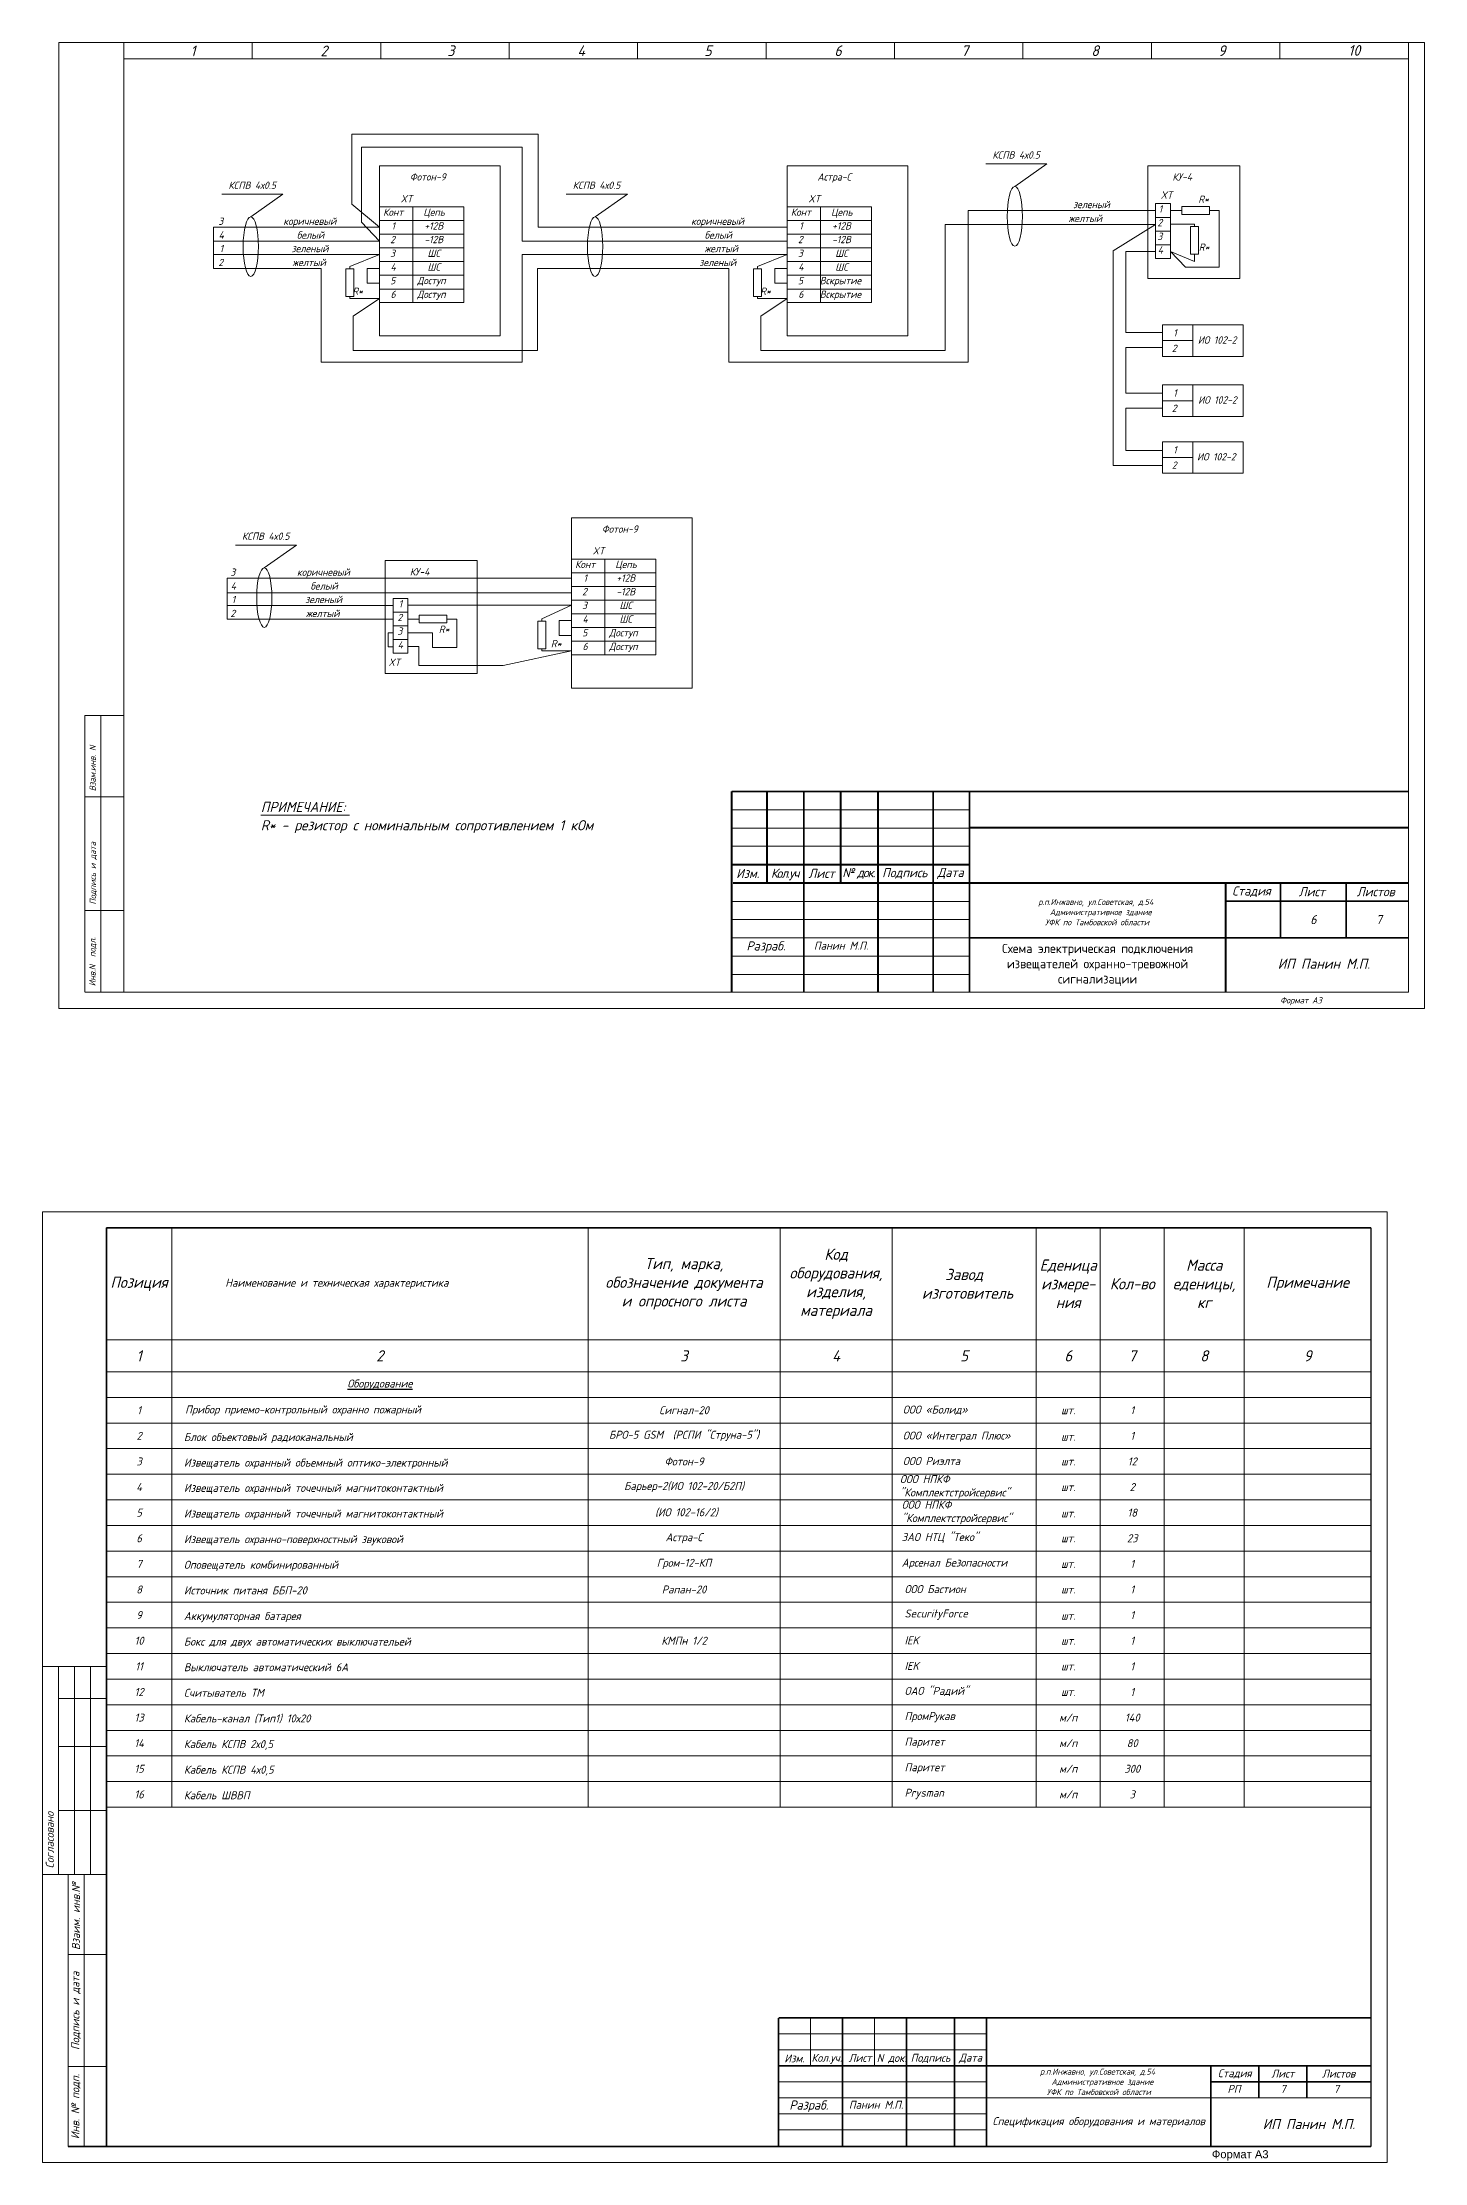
# Model space of a CAD drawing. Header units: inches. Extents: x 859 to 2125, y 393 to 1751.
# Drawn here: x 1371.9 to 1507.9, y 946.7 to 1155.4 of the extents above; entities that cross this region are included whole.
import ezdxf

# ---------------------------------------------------------------- set-up
doc = ezdxf.new("R2010")
doc.units = ezdxf.units.IN
doc.header["$MEASUREMENT"] = 0
doc.linetypes.add('Caddy_Solid', pattern=[0])
doc.linetypes.add('НЕВИДИМАЯ', pattern=[9.525, 6.35, -3.175])
doc.layers.add('DESC', color=7, linetype='Continuous')
doc.styles.get("Standard").update_dxf_attribs({"font": 'GOST_Common Italic_0.ttf'})

msp = doc.modelspace()

# ---------------------------------------------------------------- linework, layer by layer
at = {"layer": 'DESC', "linetype": 'Caddy_Solid', "lineweight": 15}
for p, q in [((1379.86, 1153.75), (1379.86, 1155.35)), ((1379.86, 1153.73), (1506.26, 1153.73)), ((1379.86, 1153.73), (1379.86, 1061.91)), ((1392.5, 1153.75), (1392.5, 1155.35)), ((1405.14, 1153.75), (1405.14, 1155.35)), ((1417.78, 1153.75), (1417.78, 1155.35)), ((1430.42, 1153.75), (1430.42, 1155.35)), ((1443.06, 1153.75), (1443.06, 1155.35)), ((1455.7, 1153.75), (1455.7, 1155.35)), ((1468.34, 1153.75), (1468.34, 1155.35)), ((1480.98, 1153.75), (1480.98, 1155.35)), ((1493.62, 1153.75), (1493.62, 1155.35)), ((1506.26, 1153.75), (1506.26, 1155.35)), ((1506.26, 1153.73), (1506.26, 1061.91)), ((1376.02, 1061.93), (1376.02, 1089.13)), ((1376.02, 1089.13), (1379.86, 1089.13)), ((1377.62, 1089.13), (1377.62, 1061.93)), ((1376.02, 1081.11), (1379.86, 1081.11)), ((1376.02, 1069.93), (1379.86, 1069.93)), ((1506.26, 1061.91), (1376.02, 1061.91))]:
    msp.add_line(p, q, dxfattribs=at)
at = {"layer": 'DESC', "color": 0, "lineweight": 15}
for p, q in [((1402.31, 1139.45), (1402.31, 1146.34)), ((1402.31, 1146.34), (1420.62, 1146.34)), ((1420.62, 1146.34), (1420.62, 1137.18)), ((1403.24, 1137.65), (1403.24, 1145.04)), ((1403.24, 1145.04), (1419.05, 1145.04)), ((1419.05, 1145.04), (1419.05, 1135.81)), ((1470.7, 1143.41), (1464.68, 1143.41)), ((1467.54, 1141.17), (1470.7, 1143.41)), ((1395.52, 1140.43), (1389.5, 1140.43)), ((1392.36, 1138.19), (1395.52, 1140.43)), ((1405.03, 1137.18), (1402.31, 1139.45)), ((1405.03, 1139.17), (1408.31, 1139.17)), ((1408.31, 1139.17), (1408.31, 1137.82)), ((1408.31, 1139.17), (1413.33, 1139.17)), ((1413.33, 1139.17), (1413.33, 1137.82)), ((1429.41, 1140.43), (1423.38, 1140.43)), ((1426.24, 1138.19), (1429.41, 1140.43)), ((1445.15, 1139.17), (1448.43, 1139.17)), ((1448.43, 1139.17), (1448.43, 1137.82)), ((1448.43, 1139.17), (1453.45, 1139.17)), ((1453.45, 1139.17), (1453.45, 1137.82)), ((1481.39, 1139.49), (1482.85, 1139.49)), ((1481.39, 1139.49), (1481.39, 1134.1)), ((1482.85, 1139.49), (1482.85, 1138.14)), ((1486.69, 1139.21), (1483.97, 1139.21)), ((1483.97, 1139.21), (1483.97, 1138.42)), ((1486.69, 1138.42), (1486.69, 1139.21)), ((1405.03, 1137.18), (1388.69, 1137.18)), ((1388.69, 1137.18), (1388.69, 1133.12)), ((1405.03, 1135.81), (1403.24, 1137.65)), ((1408.31, 1137.82), (1405.03, 1137.82)), ((1405.03, 1137.82), (1408.31, 1137.82)), ((1413.33, 1137.82), (1408.31, 1137.82)), ((1408.31, 1137.82), (1408.31, 1136.48)), ((1408.31, 1137.82), (1413.33, 1137.82)), ((1413.33, 1137.82), (1413.33, 1136.48)), ((1420.62, 1137.18), (1433.65, 1137.18)), ((1445.15, 1137.18), (1433.65, 1137.18)), ((1448.43, 1137.82), (1445.15, 1137.82)), ((1445.15, 1137.82), (1448.43, 1137.82)), ((1453.45, 1137.82), (1448.43, 1137.82)), ((1448.43, 1137.82), (1448.43, 1136.48)), ((1448.43, 1137.82), (1453.45, 1137.82)), ((1453.45, 1137.82), (1453.45, 1136.48)), ((1460.69, 1125.04), (1460.69, 1137.45)), ((1460.69, 1137.45), (1469.9, 1137.45)), ((1462.96, 1123.9), (1462.96, 1138.82)), ((1462.96, 1138.82), (1469.9, 1138.82)), ((1481.39, 1138.82), (1469.9, 1138.82)), ((1481.39, 1137.45), (1469.9, 1137.45)), ((1481.39, 1137.45), (1477.21, 1134.84)), ((1482.85, 1138.14), (1481.39, 1138.14)), ((1481.39, 1138.14), (1482.85, 1138.14)), ((1483.78, 1138.81), (1482.85, 1138.81)), ((1482.85, 1138.14), (1482.85, 1136.79)), ((1482.85, 1137.47), (1485.23, 1137.47)), ((1483.97, 1138.81), (1483.78, 1138.81)), ((1483.97, 1138.42), (1486.69, 1138.42)), ((1485.62, 1137.23), (1484.83, 1137.23)), ((1484.83, 1137.23), (1484.83, 1134.51)), ((1485.23, 1137.47), (1485.23, 1137.41)), ((1485.23, 1137.23), (1485.23, 1137.42)), ((1485.62, 1134.51), (1485.62, 1137.23)), ((1486.69, 1138.81), (1486.93, 1138.81)), ((1486.93, 1138.81), (1487.65, 1138.81)), ((1487.65, 1138.81), (1487.65, 1133.23)), ((1405.03, 1135.81), (1388.69, 1135.81)), ((1408.31, 1136.48), (1405.03, 1136.48)), ((1405.03, 1136.48), (1408.31, 1136.48)), ((1408.31, 1135.13), (1405.03, 1135.13)), ((1405.03, 1135.13), (1408.31, 1135.13)), ((1413.33, 1136.48), (1408.31, 1136.48)), ((1408.31, 1136.48), (1408.31, 1135.13)), ((1408.31, 1136.48), (1413.33, 1136.48)), ((1413.33, 1135.13), (1408.31, 1135.13)), ((1408.31, 1135.13), (1408.31, 1133.78)), ((1408.31, 1135.13), (1413.33, 1135.13)), ((1413.33, 1136.48), (1413.33, 1135.13)), ((1413.33, 1135.13), (1413.33, 1133.78)), ((1419.05, 1135.81), (1434.04, 1135.81)), ((1445.15, 1135.81), (1433.65, 1135.81)), ((1448.43, 1136.48), (1445.15, 1136.48)), ((1445.15, 1136.48), (1448.43, 1136.48)), ((1448.43, 1135.13), (1445.15, 1135.13)), ((1445.15, 1135.13), (1448.43, 1135.13)), ((1453.45, 1136.48), (1448.43, 1136.48)), ((1448.43, 1136.48), (1448.43, 1135.13)), ((1448.43, 1136.48), (1453.45, 1136.48)), ((1453.45, 1135.13), (1448.43, 1135.13)), ((1448.43, 1135.13), (1448.43, 1133.78)), ((1448.43, 1135.13), (1453.45, 1135.13)), ((1453.45, 1136.48), (1453.45, 1135.13)), ((1453.45, 1135.13), (1453.45, 1133.78)), ((1482.85, 1136.79), (1481.39, 1136.79)), ((1481.39, 1136.79), (1482.85, 1136.79)), ((1482.85, 1135.45), (1481.39, 1135.45)), ((1481.39, 1135.45), (1482.85, 1135.45)), ((1482.85, 1136.79), (1482.85, 1135.45)), ((1482.85, 1135.45), (1482.85, 1134.1)), ((1405.03, 1134.49), (1388.69, 1134.49)), ((1399.28, 1133.12), (1388.69, 1133.12)), ((1399.28, 1133.12), (1399.28, 1123.9)), ((1401.71, 1133.07), (1401.71, 1130.35)), ((1402.5, 1133.07), (1401.71, 1133.07)), ((1402.1, 1133.31), (1405.03, 1134.49)), ((1402.1, 1133.07), (1402.1, 1133.31)), ((1402.5, 1130.35), (1402.5, 1133.07)), ((1405.03, 1133.12), (1403.81, 1133.12)), ((1403.81, 1133.12), (1403.81, 1131.68)), ((1408.31, 1133.78), (1405.03, 1133.78)), ((1405.03, 1133.78), (1408.31, 1133.78)), ((1413.33, 1133.78), (1408.31, 1133.78)), ((1408.31, 1133.78), (1408.31, 1132.44)), ((1408.31, 1133.78), (1413.33, 1133.78)), ((1413.33, 1133.78), (1413.33, 1132.44)), ((1419.05, 1123.9), (1419.05, 1134.49)), ((1419.05, 1134.49), (1433.65, 1134.49)), ((1420.57, 1125.04), (1420.57, 1133.12)), ((1420.57, 1133.12), (1433.65, 1133.12)), ((1445.15, 1134.49), (1433.65, 1134.49)), ((1439.4, 1133.12), (1433.65, 1133.12)), ((1439.4, 1133.12), (1439.4, 1123.9)), ((1441.84, 1133.07), (1441.84, 1130.35)), ((1442.62, 1133.07), (1441.84, 1133.07)), ((1442.23, 1133.31), (1445.15, 1134.49)), ((1442.23, 1133.07), (1442.23, 1133.31)), ((1442.62, 1130.35), (1442.62, 1133.07)), ((1445.15, 1133.12), (1443.93, 1133.12)), ((1443.93, 1133.12), (1443.93, 1131.68)), ((1448.43, 1133.78), (1445.15, 1133.78)), ((1445.15, 1133.78), (1448.43, 1133.78)), ((1453.45, 1133.78), (1448.43, 1133.78)), ((1448.43, 1133.78), (1448.43, 1132.44)), ((1448.43, 1133.78), (1453.45, 1133.78)), ((1453.45, 1133.78), (1453.45, 1132.44)), ((1477.21, 1134.84), (1477.21, 1113.72)), ((1478.46, 1126.8), (1478.46, 1134.77)), ((1478.46, 1134.77), (1481.39, 1134.77)), ((1481.39, 1134.1), (1482.85, 1134.1)), ((1484.34, 1133.23), (1482.85, 1134.77)), ((1485.23, 1133.81), (1482.85, 1134.77)), ((1487.65, 1133.23), (1484.34, 1133.23)), ((1484.83, 1134.51), (1485.62, 1134.51)), ((1485.23, 1134.51), (1485.23, 1134.27)), ((1485.23, 1134.27), (1485.23, 1133.81)), ((1403.81, 1131.68), (1405.03, 1131.68)), ((1408.31, 1132.44), (1405.03, 1132.44)), ((1405.03, 1132.44), (1408.31, 1132.44)), ((1408.31, 1131.09), (1405.03, 1131.09)), ((1405.03, 1131.09), (1408.31, 1131.09)), ((1413.33, 1132.44), (1408.31, 1132.44)), ((1408.31, 1132.44), (1408.31, 1131.09)), ((1408.31, 1132.44), (1413.33, 1132.44)), ((1413.33, 1131.09), (1408.31, 1131.09)), ((1408.31, 1131.09), (1408.31, 1129.75)), ((1408.31, 1131.09), (1413.33, 1131.09)), ((1413.33, 1132.44), (1413.33, 1131.09)), ((1413.33, 1131.09), (1413.33, 1129.75)), ((1443.93, 1131.68), (1445.15, 1131.68)), ((1448.43, 1132.44), (1445.15, 1132.44)), ((1445.15, 1132.44), (1448.43, 1132.44)), ((1448.43, 1131.09), (1445.15, 1131.09)), ((1445.15, 1131.09), (1448.43, 1131.09)), ((1453.45, 1132.44), (1448.43, 1132.44)), ((1448.43, 1132.44), (1448.43, 1131.09)), ((1448.43, 1132.44), (1453.45, 1132.44)), ((1453.45, 1131.09), (1448.43, 1131.09)), ((1448.43, 1131.09), (1448.43, 1129.75)), ((1448.43, 1131.09), (1453.45, 1131.09)), ((1453.45, 1132.44), (1453.45, 1131.09)), ((1453.45, 1131.09), (1453.45, 1129.75)), ((1401.71, 1130.35), (1402.5, 1130.35)), ((1402.1, 1130.35), (1402.1, 1130.17)), ((1402.1, 1130.17), (1405.03, 1130.17)), ((1405.03, 1130.17), (1402.42, 1128.41)), ((1408.31, 1129.75), (1405.03, 1129.75)), ((1413.33, 1129.75), (1408.31, 1129.75)), ((1441.84, 1130.35), (1442.62, 1130.35)), ((1442.23, 1130.35), (1442.23, 1130.17)), ((1442.23, 1130.17), (1445.15, 1130.17)), ((1445.15, 1130.17), (1442.54, 1128.41)), ((1448.43, 1129.75), (1445.15, 1129.75)), ((1453.45, 1129.75), (1448.43, 1129.75)), ((1402.42, 1128.41), (1402.42, 1125.04)), ((1442.54, 1128.41), (1442.54, 1125.04)), ((1482.07, 1126.8), (1478.46, 1126.8)), ((1402.42, 1125.04), (1420.57, 1125.04)), ((1442.54, 1125.04), (1460.69, 1125.04)), ((1478.46, 1120.84), (1478.46, 1125.34)), ((1478.46, 1125.34), (1482.07, 1125.34)), ((1482.07, 1126.01), (1485.04, 1126.01)), ((1399.28, 1123.9), (1419.05, 1123.9)), ((1439.4, 1123.9), (1462.96, 1123.9)), ((1482.07, 1120.84), (1478.46, 1120.84)), ((1478.46, 1115.2), (1478.46, 1119.38)), ((1478.46, 1119.38), (1482.07, 1119.38)), ((1482.07, 1120.1), (1485.04, 1120.1)), ((1482.07, 1115.2), (1478.46, 1115.2)), ((1482.07, 1114.51), (1485.04, 1114.51)), ((1477.21, 1113.72), (1482.07, 1113.72)), ((1396.86, 1105.9), (1390.84, 1105.9)), ((1393.69, 1103.66), (1396.86, 1105.9)), ((1423.92, 1104.52), (1427.2, 1104.52)), ((1427.2, 1104.52), (1427.2, 1103.17)), ((1427.2, 1104.52), (1432.22, 1104.52)), ((1432.22, 1104.52), (1432.22, 1103.17)), ((1423.92, 1102.65), (1390.03, 1102.65)), ((1390.03, 1102.65), (1390.03, 1098.59)), ((1427.2, 1103.17), (1423.92, 1103.17)), ((1423.92, 1103.17), (1427.2, 1103.17)), ((1427.2, 1101.83), (1423.92, 1101.83)), ((1423.92, 1101.83), (1427.2, 1101.83)), ((1432.22, 1103.17), (1427.2, 1103.17)), ((1427.2, 1103.17), (1427.2, 1101.83)), ((1427.2, 1103.17), (1432.22, 1103.17)), ((1432.22, 1101.83), (1427.2, 1101.83)), ((1427.2, 1101.83), (1427.2, 1100.48)), ((1427.2, 1101.83), (1432.22, 1101.83)), ((1432.22, 1103.17), (1432.22, 1101.83)), ((1432.22, 1101.83), (1432.22, 1100.48)), ((1423.92, 1101.21), (1390.03, 1101.21)), ((1406.36, 1099.96), (1390.03, 1099.96)), ((1406.36, 1100.64), (1407.82, 1100.64)), ((1406.36, 1100.64), (1406.36, 1095.25)), ((1407.82, 1100.64), (1407.82, 1099.29)), ((1407.82, 1099.97), (1423.92, 1099.97)), ((1420.99, 1098.64), (1423.92, 1099.97)), ((1427.2, 1100.48), (1423.92, 1100.48)), ((1423.92, 1100.48), (1427.2, 1100.48)), ((1432.22, 1100.48), (1427.2, 1100.48)), ((1427.2, 1100.48), (1427.2, 1099.14)), ((1427.2, 1100.48), (1432.22, 1100.48)), ((1432.22, 1100.48), (1432.22, 1099.14)), ((1406.36, 1098.59), (1390.03, 1098.59)), ((1407.82, 1099.29), (1406.36, 1099.29)), ((1406.36, 1099.29), (1407.82, 1099.29)), ((1407.82, 1097.95), (1406.36, 1097.95)), ((1406.36, 1097.95), (1407.82, 1097.95)), ((1407.82, 1099.29), (1407.82, 1097.95)), ((1408.75, 1098.62), (1407.82, 1098.62)), ((1407.82, 1097.95), (1407.82, 1096.6)), ((1408.94, 1098.62), (1408.75, 1098.62)), ((1411.66, 1099.01), (1408.94, 1099.01)), ((1408.94, 1099.01), (1408.94, 1098.23)), ((1408.94, 1098.23), (1411.66, 1098.23)), ((1411.66, 1098.23), (1411.66, 1099.01)), ((1411.66, 1098.62), (1411.9, 1098.62)), ((1411.9, 1098.62), (1412.62, 1098.62)), ((1412.62, 1098.62), (1412.62, 1095.83)), ((1420.6, 1098.4), (1420.6, 1095.68)), ((1421.39, 1098.4), (1420.6, 1098.4)), ((1420.99, 1098.4), (1420.99, 1098.64)), ((1421.39, 1095.68), (1421.39, 1098.4)), ((1423.92, 1098.46), (1422.7, 1098.46)), ((1422.7, 1098.46), (1422.7, 1097.01)), ((1427.2, 1099.14), (1423.92, 1099.14)), ((1423.92, 1099.14), (1427.2, 1099.14)), ((1427.2, 1097.79), (1423.92, 1097.79)), ((1423.92, 1097.79), (1427.2, 1097.79)), ((1432.22, 1099.14), (1427.2, 1099.14)), ((1427.2, 1099.14), (1427.2, 1097.79)), ((1427.2, 1099.14), (1432.22, 1099.14)), ((1432.22, 1097.79), (1427.2, 1097.79)), ((1427.2, 1097.79), (1427.2, 1096.44)), ((1427.2, 1097.79), (1432.22, 1097.79)), ((1432.22, 1099.14), (1432.22, 1097.79)), ((1432.22, 1097.79), (1432.22, 1096.44)), ((1406.36, 1097.25), (1405.88, 1097.25)), ((1405.88, 1097.25), (1405.88, 1095.89)), ((1405.88, 1095.89), (1406.36, 1095.89)), ((1407.82, 1096.6), (1406.36, 1096.6)), ((1406.36, 1096.6), (1407.82, 1096.6)), ((1406.36, 1095.25), (1407.82, 1095.25)), ((1410.25, 1097.27), (1407.82, 1097.27)), ((1407.82, 1096.6), (1407.82, 1095.25)), ((1407.82, 1095.93), (1408.9, 1095.93)), ((1408.9, 1095.93), (1408.9, 1094.03)), ((1410.25, 1095.83), (1410.25, 1097.27)), ((1412.62, 1095.83), (1410.25, 1095.83)), ((1417.2, 1094.03), (1423.92, 1095.5)), ((1420.6, 1095.68), (1421.39, 1095.68)), ((1420.99, 1095.68), (1420.99, 1095.5)), ((1420.99, 1095.5), (1423.92, 1095.5)), ((1422.7, 1097.01), (1423.92, 1097.01)), ((1427.2, 1096.44), (1423.92, 1096.44)), ((1423.92, 1096.44), (1427.2, 1096.44)), ((1432.22, 1096.44), (1427.2, 1096.44)), ((1427.2, 1096.44), (1427.2, 1095.1)), ((1427.2, 1096.44), (1432.22, 1096.44)), ((1432.22, 1096.44), (1432.22, 1095.1)), ((1408.9, 1094.03), (1417.2, 1094.03)), ((1427.2, 1095.1), (1423.92, 1095.1)), ((1432.22, 1095.1), (1427.2, 1095.1)), ((1393.35, 1079.33), (1402.07, 1079.33))]:
    msp.add_line(p, q, dxfattribs=at)
at = {"layer": 'DESC', "color": 7, "lineweight": 15}
for p, q in [((1439.68, 1079.85), (1463.08, 1079.85)), ((1439.68, 1078.05), (1463.08, 1078.05)), ((1439.68, 1069.05), (1463.08, 1069.05)), ((1439.68, 1067.25), (1463.08, 1067.25)), ((1439.68, 1065.45), (1463.08, 1065.45)), ((1439.66, 1063.65), (1463.08, 1063.65)), ((1371.86, 946.74), (1371.86, 1040.3)), ((1371.86, 1040.3), (1504.16, 1040.3)), ((1504.16, 1040.3), (1504.16, 946.74)), ((1384.59, 1038.72), (1384.59, 981.71)), ((1425.54, 1038.72), (1425.54, 981.71)), ((1444.44, 1038.72), (1444.44, 981.71)), ((1455.46, 1038.72), (1455.46, 981.71)), ((1469.64, 1038.72), (1469.64, 981.71)), ((1475.94, 1038.72), (1475.94, 981.71)), ((1482.24, 1038.72), (1482.24, 981.71)), ((1490.11, 1038.72), (1490.11, 981.71)), ((1378.16, 1027.7), (1502.58, 1027.7)), ((1378.16, 1024.55), (1502.58, 1024.55)), ((1378.16, 1022.03), (1502.58, 1022.03)), ((1378.16, 1019.51), (1502.58, 1019.51)), ((1378.16, 1016.99), (1502.58, 1016.99)), ((1378.16, 1014.47), (1502.58, 1014.47)), ((1378.16, 1011.95), (1502.58, 1011.95)), ((1378.16, 1009.43), (1502.58, 1009.43)), ((1378.16, 1006.91), (1502.58, 1006.91)), ((1378.16, 1004.39), (1502.58, 1004.39)), ((1378.16, 1001.87), (1502.58, 1001.87)), ((1378.16, 999.35), (1502.58, 999.35)), ((1378.16, 996.83), (1502.58, 996.83)), ((1378.16, 994.31), (1502.58, 994.31)), ((1378.16, 991.79), (1502.58, 991.79)), ((1378.16, 989.27), (1502.58, 989.27)), ((1378.16, 986.75), (1502.58, 986.75)), ((1378.16, 984.23), (1502.58, 984.23)), ((1378.16, 981.71), (1502.58, 981.71)), ((1447.44, 960.98), (1447.44, 956.25)), ((1453.74, 960.98), (1453.74, 956.25)), ((1444.29, 959.4), (1464.76, 959.4)), ((1444.29, 957.83), (1464.76, 957.83)), ((1444.29, 954.68), (1464.76, 954.68)), ((1444.29, 953.1), (1464.76, 953.1)), ((1444.29, 951.53), (1464.76, 951.53)), ((1464.76, 953.1), (1502.56, 953.1)), ((1444.29, 949.95), (1464.76, 949.95)), ((1504.16, 946.74), (1371.86, 946.74))]:
    msp.add_line(p, q, dxfattribs=at)
at = {"layer": 'DESC', "color": 7, "linetype": 'Continuous', "lineweight": 15}
for p, q in [((1439.74, 1076.26), (1463.11, 1076.26)), ((1439.74, 1070.82), (1463.01, 1070.82))]:
    msp.add_line(p, q, dxfattribs=at)
at = {"layer": 'DESC', "lineweight": 15}
for p, q in [((1378.16, 995.57), (1371.86, 995.57)), ((1373.43, 995.57), (1373.43, 975.09)), ((1375.01, 995.57), (1375.01, 975.09)), ((1376.58, 995.57), (1376.58, 975.09)), ((1378.16, 992.42), (1373.43, 992.42)), ((1378.16, 987.69), (1373.43, 987.69)), ((1378.16, 981.39), (1373.43, 981.39)), ((1378.16, 975.09), (1371.86, 975.09)), ((1374.38, 975.09), (1374.38, 948.32)), ((1374.38, 975.09), (1378.16, 975.09)), ((1375.95, 975.09), (1375.95, 948.32)), ((1374.38, 967.22), (1378.16, 967.22)), ((1374.38, 956.19), (1378.16, 956.19))]:
    msp.add_line(p, q, dxfattribs=at)
msp.add_lwpolyline([(1373.46, 1060.31), (1507.86, 1060.31), (1507.86, 1155.35), (1373.46, 1155.35)], close=True, dxfattribs=at)
at = {"layer": 'DESC', "color": 0, "lineweight": 15}
for points in [[(1405.03, 1143.21), (1416.9, 1143.21), (1416.9, 1126.47), (1405.03, 1126.47)], [(1445.15, 1143.21), (1457.02, 1143.21), (1457.02, 1126.47), (1445.15, 1126.47)], [(1480.62, 1132.11), (1489.66, 1132.11), (1489.66, 1143.21), (1480.62, 1143.21)], [(1482.07, 1127.55), (1490, 1127.55), (1490, 1124.46), (1482.07, 1124.46)], [(1482.07, 1127.55), (1485.04, 1127.55), (1485.04, 1124.46), (1482.07, 1124.46)], [(1482.07, 1121.65), (1490, 1121.65), (1490, 1118.56), (1482.07, 1118.56)], [(1482.07, 1121.65), (1485.04, 1121.65), (1485.04, 1118.56), (1482.07, 1118.56)], [(1482.07, 1116.05), (1490, 1116.05), (1490, 1112.97), (1482.07, 1112.97)], [(1482.07, 1116.05), (1485.04, 1116.05), (1485.04, 1112.97), (1482.07, 1112.97)], [(1423.92, 1108.56), (1435.79, 1108.56), (1435.79, 1091.82), (1423.92, 1091.82)], [(1405.59, 1093.26), (1414.63, 1093.26), (1414.63, 1104.37), (1405.59, 1104.37)]]:
    msp.add_lwpolyline(points, close=True, dxfattribs=at)
at = {"layer": 'DESC', "color": 7, "lineweight": 15}
for points, const_width in [([(1439.68, 1081.65), (1506.26, 1081.65)], 0.18), ([(1439.68, 1081.65), (1439.68, 1061.91)], 0.18), ([(1446.77, 1081.65), (1446.77, 1061.91)], 0.18), ([(1454.08, 1081.65), (1454.08, 1061.91)], 0.18), ([(1459.51, 1081.61), (1459.51, 1061.91)], 0.18), ([(1463.08, 1081.65), (1463.08, 1061.91)], 0.18), ([(1463.09, 1078.09), (1506.26, 1078.09)], 0.18), ([(1439.68, 1074.45), (1463.08, 1074.45)], 0.18), ([(1488.28, 1072.62), (1488.28, 1061.91)], 0.18), ([(1493.68, 1072.62), (1493.68, 1067.25)], 0.18), ([(1463.08, 1070.85), (1463.08, 1070.85)], 0.072), ([(1488.28, 1070.85), (1506.26, 1070.85)], 0.18), ([(1463.08, 1067.25), (1506.26, 1067.25)], 0.18), ([(1378.16, 1038.72), (1378.16, 948.32), (1502.58, 948.32)], 0.158), ([(1502.58, 1038.72), (1378.16, 1038.72)], 0.158), ([(1502.58, 948.32), (1502.58, 1038.72)], 0.158), ([(1444.29, 960.98), (1444.29, 948.38)], 0.158), ([(1444.29, 960.98), (1502.56, 960.98)], 0.158), ([(1450.59, 960.98), (1450.59, 948.32)], 0.158), ([(1456.89, 960.98), (1456.89, 948.38)], 0.158), ([(1461.61, 960.98), (1461.61, 948.38)], 0.158), ([(1464.76, 960.98), (1464.76, 948.38)], 0.158), ([(1444.29, 956.25), (1502.56, 956.25)], 0.158), ([(1486.81, 948.32), (1486.81, 956.25)], 0.158), ([(1491.54, 953.1), (1491.54, 956.25)], 0.158), ([(1496.26, 953.1), (1496.26, 956.25)], 0.158), ([(1486.81, 954.68), (1502.56, 954.68)], 0.158)]:
    msp.add_lwpolyline(points, dxfattribs=dict(at, const_width=const_width))
at = {"layer": 'DESC', "color": 7, "linetype": 'Continuous', "lineweight": 15, "const_width": 0.18}
for points in [[(1443.16, 1072.75), (1443.16, 1081.65)], [(1450.4, 1072.64), (1450.4, 1081.65)], [(1439.81, 1072.64), (1506.26, 1072.64)]]:
    msp.add_lwpolyline(points, dxfattribs=at)
at = {"layer": 'DESC', "linetype": 'Continuous', "lineweight": 15, "const_width": 0.18}
msp.add_lwpolyline([(1500.14, 1072.64), (1500.14, 1067.25)], dxfattribs=at)
at = {"layer": 'DESC', "lineweight": 15, "const_width": 0.158}
msp.add_lwpolyline([(1374.38, 948.32), (1378.16, 948.32)], dxfattribs=at)
at = {"layer": 'DESC', "color": 0, "lineweight": 15}
for centre in [(1467.54, 1138.24), (1392.36, 1135.26), (1426.24, 1135.26), (1393.69, 1100.73)]:
    msp.add_ellipse(centre, major_axis=(0, -2.93), ratio=0.255671, dxfattribs=at)

# ---------------------------------------------------------------- texts
at = {"layer": 'DESC', "lineweight": 15}
for s, height, p in [('1', 1.05, (1386.42, 1153.99)), ('2', 1.05, (1399.22, 1153.99)), ('3', 1.05, (1411.7, 1154.01)), ('4', 1.05, (1424.5, 1154.01)), ('5', 1.05, (1436.98, 1154.01)), ('6', 1.05, (1449.78, 1154.01)), ('7', 1.05, (1462.26, 1154.01)), ('8', 1.05, (1475.06, 1154.01)), ('9', 1.05, (1487.54, 1154.01)), ('10', 1.048, (1500.34, 1154.04)), ('Формат А3', 0.629, (1493.64, 1060.79))]:
    msp.add_text(s, height=height, dxfattribs=at).set_placement(p)
for s, p in [('Взам.инв. N', (1377.12, 1081.67)), ('Подпись и дата', (1377.13, 1070.52)), ('Инв.N  подл.', (1377.09, 1062.49))]:
    msp.add_text(s, height=0.6288, rotation=90, dxfattribs=at).set_placement(p)
at = {"layer": 'DESC', "color": 7}
for s, height, p in [('Прибор приемо-контрольный охранно пожарный ', 0.7875, (1385.9, 1020.45)), ('Блок объектовый радиоканальный ', 0.7875, (1385.78, 1017.74)), ('Извещатель охранный объемный оптико-электронный', 0.7875, (1385.78, 1015.22)), ('Извещатель охранный точечный магнитоконтактный ', 0.7875, (1385.78, 1012.73)), ('Извещатель охранный точечный магнитоконтактный', 0.7875, (1385.78, 1010.21)), ('Извещатель охранно-поверхностный звуковой ', 0.7875, (1385.78, 1007.69)), ('Оповещатель комбинированный ', 0.7875, (1385.78, 1005.17)), ('Источник питаня ББП-20', 0.7875, (1385.78, 1002.65)), ('Аккумуляторная батарея ', 0.7875, (1385.78, 1000.13)), ('Бокс для двух автоматических выключательей', 0.7875, (1385.78, 997.61)), ('Выключатель автоматический 6А', 0.7875, (1385.78, 995.09)), ('Считыватель ТМ', 0.7875, (1385.78, 992.57)), ('Кабель-канал (Тип1) 10х20', 0.7875, (1385.78, 990.05)), ('Кабель КСПВ 2х0,5', 0.7875, (1385.78, 987.53)), ('Кабель КСПВ 4х0,5', 0.7875, (1385.78, 985.01)), ('Кабель ШВВП', 0.7875, (1385.78, 982.49)), ('Кол.уч.', 0.787, (1447.53, 956.66)), ('Лист', 0.787, (1451.18, 956.65)), ('N док.', 0.787, (1453.95, 956.64)), ('РП', 0.787, (1488.46, 953.6)), ('7', 0.787, (1493.66, 953.6)), ('7', 0.787, (1498.91, 953.6))]:
    msp.add_text(s, height=height, dxfattribs=at).set_placement(p)
at = {"layer": 'DESC', "color": 0, "lineweight": 15, "attachment_point": 1}
for s, width, heights, insert, char_height in [('КСПВ 4х0.5', 11.8019, [0.819], (1465.33, 1144.64), 0.72), ('КСПВ 4х0.5', 7.3081, [1.09], (1390.16, 1141.66), 0.72), ('\\pi2.981;Фотон-9', 9.8953, [1.61], (1405.03, 1142.48), 0.72), ('КСПВ 4х0.5', 9.4651, [1.09], (1424.04, 1141.66), 0.72), ('\\pi2.96136;Астра-С', 9.8953, [1.61], (1445.15, 1142.48), 0.72), ('\\pi2.78066;КУ-4', 7.7595, [1.61], (1480.26, 1142.48), 0.72), ('\\pi1.31405;XT', 2.603, [4.06], (1405.79, 1140.33), 0.72), ('\\pi1.31405;XT', 2.603, [4.06], (1445.91, 1140.33), 0.72), ('зеленый', 2.603, [0.786], (1473.26, 1139.76), 0.72), ('\\pi1.17084;1', 2.603, [4.06], (1480.52, 1139.33), 0.72), ('\\pi1.31405;XT', 2.603, [4.06], (1480.57, 1140.7), 0.72), ('\\pi0.80102;R*', 2.603, [4.06], (1484.79, 1140.28), 0.72), ('\\pi1.04621;3', 2.603, [0.786], (1388.12, 1138.12), 0.72), ('\\pi-1.32761;коричневый', 2.603, [0.786], (1396.89, 1138.12), 0.72), ('\\pi0.35132;Конт', 2.603, [4.06], (1405.03, 1139.01), 0.72), ('\\pi1.17084;1', 2.603, [4.06], (1405.03, 1137.66), 0.72), ('\\pi1.02068;Цепь', 4.1599, [4.06], (1408.31, 1139.01), 0.72), ('\\pi1.12649;+12В', 4.1599, [4.06], (1408.31, 1137.66), 0.72), ('\\pi-1.32761;коричневый', 2.603, [0.786], (1437.01, 1138.12), 0.72), ('\\pi0.35132;Конт', 2.603, [4.06], (1445.15, 1139.01), 0.72), ('\\pi1.17084;1', 2.603, [4.06], (1445.15, 1137.66), 0.72), ('\\pi1.02068;Цепь', 4.1599, [4.06], (1448.43, 1139.01), 0.72), ('\\pi1.12649;+12В', 4.1599, [4.06], (1448.43, 1137.66), 0.72), ('\\pi-0.43252;желтый', 2.603, [0.786], (1473.26, 1138.4), 0.72), ('\\pi1.04593;2', 2.603, [4.06], (1480.52, 1137.98), 0.72), ('\\pi1.07921;4', 2.603, [0.786], (1388.12, 1136.76), 0.72), ('\\pi1.17084;1', 2.603, [0.786], (1388.12, 1135.43), 0.72), ('\\pi-0.52088;зеленый', 2.603, [0.786], (1396.89, 1135.43), 0.72), ('белый', 2.603, [0.786], (1396.89, 1136.76), 0.72), ('\\pi1.04593;2', 2.603, [4.06], (1405.03, 1136.32), 0.72), ('\\pi1.04621;3', 2.603, [4.06], (1405.03, 1134.97), 0.72), ('\\pi1.12186;-12В', 4.1599, [4.06], (1408.31, 1136.32), 0.72), ('\\pi1.43549;ШС', 4.1599, [4.06], (1408.31, 1134.97), 0.72), ('желтый', 2.603, [0.786], (1437.01, 1135.43), 0.72), ('белый', 2.603, [0.786], (1437.01, 1136.76), 0.72), ('\\pi1.04593;2', 2.603, [4.06], (1445.15, 1136.32), 0.72), ('\\pi1.04621;3', 2.603, [4.06], (1445.15, 1134.97), 0.72), ('\\pi1.12186;-12В', 4.1599, [4.06], (1448.43, 1136.32), 0.72), ('\\pi1.43549;ШС', 4.1599, [4.06], (1448.43, 1134.97), 0.72), ('\\pi1.04621;3', 2.603, [4.06], (1480.52, 1136.63), 0.72), ('\\pi1.07921;4', 2.603, [4.06], (1480.52, 1135.29), 0.72), ('\\pi0.80102;R*', 2.603, [4.06], (1484.84, 1135.57), 0.72), ('\\pi1.04593;2', 2.603, [0.786], (1388.12, 1134.06), 0.72), ('\\pi-0.43252;желтый', 2.603, [0.786], (1396.89, 1134.06), 0.72), ('\\pi1.07921;4', 2.603, [4.06], (1405.03, 1133.62), 0.72), ('\\pi1.43549;ШС', 4.1599, [4.06], (1408.31, 1133.62), 0.72), ('\\pi-0.52088;зеленый', 2.603, [0.786], (1437.01, 1134.06), 0.72), ('\\pi1.07921;4', 2.603, [4.06], (1445.15, 1133.62), 0.72), ('\\pi1.43549;ШС', 4.1599, [4.06], (1448.43, 1133.62), 0.72), ('\\pi0.80102;R*', 2.603, [4.06], (1401.55, 1131.23), 0.72), ('\\pi1.04839;5', 2.603, [4.06], (1405.03, 1132.28), 0.72), ('\\pi1.08384;6', 2.603, [4.06], (1405.03, 1130.93), 0.72), ('\\pi0.41768;Доступ', 4.1599, [4.06], (1408.31, 1132.28), 0.72), ('\\pi0.41768;Доступ', 4.1599, [4.06], (1408.31, 1130.93), 0.72), ('\\pi0.80102;R*', 2.603, [4.06], (1441.68, 1131.23), 0.72), ('\\pi1.04839;5', 2.603, [4.06], (1445.15, 1132.28), 0.72), ('\\pi1.08384;6', 2.603, [4.06], (1445.15, 1130.93), 0.72), ('\\pi-0.08632;Вскрытие', 4.1599, [4.06], (1448.43, 1132.28), 0.72), ('\\pi-0.08632;Вскрытие', 4.1599, [4.06], (1448.43, 1130.93), 0.72), ('\\pi1.17084;1', 2.603, [4.06], (1481.95, 1127.13), 0.72), ('\\pi1.04593;2', 2.603, [4.06], (1481.94, 1125.61), 0.72), ('\\pi0.27252;ИО 102-2', 4.4347, [3.31], (1485.27, 1126.43), 0.72), ('\\pi1.17084;1', 2.603, [4.06], (1481.95, 1121.22), 0.72), ('\\pi0.27252;ИО 102-2', 4.4347, [3.31], (1485.3, 1120.53), 0.72), ('\\pi1.04593;2', 2.603, [4.06], (1481.94, 1119.71), 0.72), ('\\pi1.04593;2', 2.603, [4.06], (1481.94, 1114.12), 0.72), ('\\pi1.17084;1', 2.603, [4.06], (1481.95, 1115.63), 0.72), ('\\pi0.27252;ИО 102-2', 4.4347, [3.31], (1485.19, 1114.94), 0.72), ('\\pi2.981;Фотон-9', 9.8953, [1.61], (1423.92, 1107.83), 0.72), ('\\pi1.31405;XT', 2.603, [4.06], (1424.68, 1105.69), 0.72), ('\\pi1.04621;3', 2.603, [0.786], (1389.31, 1103.59), 0.72), ('\\pi-1.32761;коричневый', 2.603, [0.786], (1398.23, 1103.59), 0.72), ('\\pi2.78066;КУ-4', 7.7595, [1.61], (1405.23, 1103.63), 0.72), ('\\pi0.35132;Конт', 2.603, [4.06], (1423.92, 1104.36), 0.72), ('\\pi1.02068;Цепь', 4.1599, [4.06], (1427.2, 1104.36), 0.72), ('\\pi1.07921;4', 2.603, [0.786], (1389.31, 1102.23), 0.72), ('белый', 2.603, [0.786], (1398.23, 1102.23), 0.72), ('\\pi1.04593;2', 2.603, [4.06], (1423.92, 1101.67), 0.72), ('\\pi1.17084;1', 2.603, [4.06], (1423.92, 1103.01), 0.72), ('\\pi1.12186;-12В', 4.1599, [4.06], (1427.2, 1101.67), 0.72), ('\\pi1.12649;+12В', 4.1599, [4.06], (1427.2, 1103.01), 0.72), ('\\pi1.04593;2', 2.603, [0.786], (1389.31, 1099.53), 0.72), ('\\pi1.17084;1', 2.603, [0.786], (1389.31, 1100.9), 0.72), ('\\pi-0.52088;зеленый', 2.603, [0.786], (1398.23, 1100.9), 0.72), ('\\pi-0.43252;желтый', 2.603, [0.786], (1398.23, 1099.53), 0.72), ('\\pi1.17084;1', 2.603, [4.06], (1405.74, 1100.48), 0.72), ('\\pi1.04621;3', 2.603, [4.06], (1423.92, 1100.32), 0.72), ('\\pi1.43549;ШС', 4.1599, [4.06], (1427.2, 1100.32), 0.72), ('\\pi1.04593;2', 2.603, [4.06], (1405.74, 1099.13), 0.72), ('\\pi1.04621;3', 2.603, [4.06], (1405.74, 1097.79), 0.72), ('\\pi0.80102;R*', 2.603, [4.06], (1410.06, 1097.97), 0.72), ('\\pi1.04839;5', 2.603, [4.06], (1423.92, 1097.63), 0.72), ('\\pi1.07921;4', 2.603, [4.06], (1423.92, 1098.98), 0.72), ('\\pi0.41768;Доступ', 4.1599, [4.06], (1427.2, 1097.63), 0.72), ('\\pi1.43549;ШС', 4.1599, [4.06], (1427.2, 1098.98), 0.72), ('\\pi1.07921;4', 2.603, [4.06], (1405.74, 1096.44), 0.72), ('\\pi0.80102;R*', 2.603, [4.06], (1421.09, 1096.56), 0.72), ('\\pi1.08384;6', 2.603, [4.06], (1423.92, 1096.28), 0.72), ('\\pi0.41768;Доступ', 4.1599, [4.06], (1427.2, 1096.28), 0.72), ('\\pi1.31405;XT', 2.603, [4.06], (1404.59, 1094.73), 0.72), ('ПРИМЕЧАНИЕ:', 12.0546, [0.819], (1393.35, 1080.63), 1), ('R* - резистор с номинальным сопротивлением 1 кОм', 34.4536, [0.857], (1393.35, 1078.83), 1), ('\\pi23.60412;р.п.Инжавно, ул.Советская, д.54\\P\\pi24.36617; Административное здание \\P\\pi24.27003;УФК по Тамбовской области', 59.1919, [0], (1446.24, 1071.08), 0.6), ('\\pi23.60412;р.п.Инжавно, ул.Советская, д.54\\P\\pi24.36617; Административное здание \\P\\pi24.27003;УФК по Тамбовской области', 59.1919, [0], (1446.41, 955.99), 0.6)]:
    msp.add_mtext_dynamic_manual_height_columns(s, width=width, gutter_width=1, heights=heights, dxfattribs=dict(at, insert=insert, char_height=char_height))
at = {"layer": 'DESC', "color": 0, "lineweight": 15}
note = msp.add_mtext_dynamic_manual_height_columns('КСПВ ', width=4.7916, gutter_width=1, heights=[0.819, 0], dxfattribs=dict(at, insert=(1391.49, 1107.13), char_height=0.72, attachment_point=1))
for column, words in zip(note.columns.linked_columns, ['4х0.5']):
    column.text = words
at = {"layer": 'DESC', "color": 0, "lineweight": 15, "char_height": 0.9, "attachment_point": 5}
for s, insert, width in [('Изм.', (1441.26, 1073.59), 3.4805), ('{\\T0.85;Кол.уч}', (1444.9, 1073.48), 3.6119), ('Лист', (1448.52, 1073.59), 3.6273), ('{\\T0.85;№ док.}', (1452.17, 1073.59), 3.6803), ('Подпись', (1456.71, 1073.59), 5.4), ('Дата', (1461.21, 1073.59), 3.6), ('Стадия', (1490.82, 1071.79), 5.4), ('Лист', (1496.76, 1071.79), 6.48), ('Листов', (1503.05, 1071.79), 6.0943), ('6', (1496.91, 1069.05), 6.4543), ('7', (1503.36, 1069.05), 6.4543), ('Разраб.', (1443.05, 1066.33), 7.0924), ('Разраб.', (1447.27, 952.28), 7.0924)]:
    msp.add_mtext(s, dxfattribs=dict(at, insert=insert, width=width))
at = {"layer": 'DESC', "lineweight": 15}
for s, insert, char_height, width, attachment_point in [('Панин М.П.', (1450.44, 1066.48), 0.787, 6.3, 5), ('{\\fGOST Common|b0|i0|c204|p34;Схема электрическая подключения извещателей охранно-тревожной сигнализации}', (1475.68, 1064.58), 0.9, 25.2, 5), ('ООО НПКФ "Комплектстройсервис"', (1456.23, 1013.23), 0.7875, 14.175, 4), ('ООО НПКФ "Комплектстройсервис"', (1456.41, 1010.71), 0.7875, 14.175, 4), ('ЗАО НТЦ "Теко"', (1456.41, 1008.19), 0.7875, 14.175, 4), ('Арсенал Безопасности', (1456.41, 1005.67), 0.7875, 14.175, 4), ('Панин М.П.', (1453.88, 952.43), 0.787, 6.3, 5)]:
    msp.add_mtext(s, dxfattribs=dict(at, insert=insert, char_height=char_height, width=width, attachment_point=attachment_point))
at = {"layer": 'DESC', "lineweight": 15, "char_height": 1, "attachment_point": 1}
for insert in [(1488.59, 1065.2), (1487.12, 951.04)]:
    msp.add_mtext_dynamic_manual_height_columns('\\pi4.80835;ИП Панин М.П.', width=17.9743, gutter_width=1, heights=[1.74], dxfattribs=dict(at, insert=insert))
at = {"layer": 'DESC'}
for s, insert, char_height, width, attachment_point in [('Тип, марка, \\Pобозначение документа \\Pи опросного листа', (1434.99, 1033.21), 1.1025, 18.9, 5), ('Код оборудования, изделия, материала', (1449.95, 1033.21), 1.1025, 11.025, 5), ('Еденица измере-\\Pния', (1472.79, 1033.21), 1.1025, 6.3, 5), ('Масса еденицы, \\Pкг', (1486.17, 1033.21), 1.1025, 7.875, 5), ('Позиция', (1381.37, 1033.21), 1.103, 6.4299, 5), ('           Наименование и техническая характеристика', (1384.59, 1033.21), 0.7875, 40.95, 4), ('Завод\\P изготовитель', (1462.55, 1033.21), 1.1025, 14.175, 5), ('Кол-во', (1479.09, 1033.21), 1.103, 6.3, 5), ('Примечание', (1496.35, 1033.21), 1.103, 12.4701, 5), ('1', (1381.37, 1026.12), 1.1, 6.4299, 5), ('2', (1405.06, 1026.12), 1.1, 40.95, 5), ('3', (1434.99, 1026.12), 1.1, 18.9, 5), ('4', (1449.95, 1026.12), 1.1, 11.025, 5), ('5', (1462.55, 1026.12), 1.1, 14.175, 5), ('6', (1472.79, 1026.12), 1.1, 6.3, 5), ('7', (1479.09, 1026.12), 1.1, 6.3, 5), ('8', (1486.17, 1026.12), 1.1, 7.875, 5), ('9', (1496.35, 1026.12), 1.1, 12.4701, 5), ('{\\LОборудование}', (1405.06, 1023.29), 0.7875, 40.95, 5), ('1', (1381.37, 1020.77), 0.787, 6.4299, 5), ('Сигнал-20', (1434.99, 1020.77), 0.787, 18.9, 5), ('ООО «Болид»', (1456.52, 1020.77), 0.7875, 14.175, 4), ('шт.', (1472.79, 1020.77), 0.787, 6.3, 5), ('1', (1479.09, 1020.77), 0.787, 6.3, 5), ('2', (1381.37, 1018.25), 0.787, 6.4299, 5), ('БРО-5 GSM  (РСПИ "Струна-5")', (1434.99, 1018.25), 0.7875, 18.9, 5), ('ООО «Интеграл Плюс»', (1456.52, 1018.17), 0.7875, 14.175, 4), ('шт.', (1472.79, 1018.17), 0.787, 6.3, 5), ('1', (1479.09, 1018.25), 0.787, 6.3, 5), ('3', (1381.37, 1015.73), 0.787, 6.4299, 5), ('Фотон-9', (1434.99, 1015.73), 0.787, 18.9, 5), ('ООО Риэлта', (1456.52, 1015.77), 0.787, 14.175, 4), ('12', (1479.09, 1015.73), 0.787, 6.3, 5), ('шт.', (1472.79, 1015.73), 0.787, 6.3, 5), ('4', (1381.37, 1013.21), 0.787, 6.4299, 5), ('Барьер-2(ИО 102-20/Б2П)', (1434.99, 1013.21), 0.7875, 18.9, 5), ('шт.', (1472.79, 1013.21), 0.787, 6.3, 5), ('2', (1479.09, 1013.21), 0.787, 6.3, 5), ('5', (1381.37, 1010.69), 0.787, 6.4299, 5), (' (ИО 102-16/2)', (1434.99, 1010.69), 0.7875, 18.9, 5), ('шт.', (1472.79, 1010.62), 0.787, 6.3, 5), ('18', (1479.09, 1010.69), 0.787, 6.3, 5), ('6', (1381.37, 1008.17), 0.787, 6.4299, 5), ('Астра-С', (1434.99, 1008.17), 0.787, 18.9, 5), ('шт.', (1472.79, 1008.17), 0.787, 6.3, 5), ('23', (1479.09, 1008.17), 0.787, 6.3, 5), ('7', (1381.37, 1005.65), 0.787, 6.4299, 5), ('Гром-12-КП', (1434.99, 1005.65), 0.787, 18.9, 5), ('шт.', (1472.79, 1005.65), 0.787, 6.3, 5), ('1', (1479.09, 1005.65), 0.787, 6.3, 5), ('8', (1381.37, 1003.13), 0.787, 6.4299, 5), ('Рапан-20', (1434.99, 1003.13), 0.787, 18.9, 5), ('ООО Бастион', (1456.69, 1003.17), 0.7875, 14.175, 4), ('1', (1479.09, 1003.13), 0.787, 6.3, 5), ('шт.', (1472.79, 1003.13), 0.787, 6.3, 5), ('9', (1381.37, 1000.61), 0.787, 6.4299, 5), ('SecurityForce', (1456.69, 1000.65), 0.7875, 14.175, 4), ('шт.', (1472.79, 1000.54), 0.787, 6.3, 5), ('1', (1479.09, 1000.61), 0.787, 6.3, 5), ('10', (1381.37, 998.09), 0.787, 6.4299, 5), ('КМПн 1/2 ', (1434.99, 998.09), 0.787, 18.9, 5), ('IEK', (1456.69, 998.13), 0.787, 14.175, 4), ('шт.', (1472.79, 998.09), 0.787, 6.3, 5), ('1', (1479.09, 998.09), 0.787, 6.3, 5), ('11', (1381.37, 995.57), 0.787, 6.4299, 5), ('IEK', (1456.69, 995.61), 0.787, 14.175, 4), ('шт.', (1472.79, 995.57), 0.787, 6.3, 5), ('1', (1479.09, 995.57), 0.787, 6.3, 5), ('12', (1381.37, 993.05), 0.787, 6.4299, 5), ('ОАО "Радий"', (1456.69, 993.09), 0.7875, 14.175, 4), ('шт.', (1472.79, 993.05), 0.787, 6.3, 5), ('1', (1479.09, 993.05), 0.787, 6.3, 5), ('13', (1381.37, 990.53), 0.787, 6.4299, 5), ('ПромРукав', (1456.69, 990.57), 0.787, 14.175, 4), ('м/п', (1472.79, 990.53), 0.787, 6.3, 5), ('140', (1479.09, 990.53), 0.787, 6.3, 5), ('14', (1381.37, 988.01), 0.787, 6.4299, 5), ('Паритет', (1456.69, 988.05), 0.787, 14.175, 4), ('м/п', (1472.79, 988.01), 0.787, 6.3, 5), ('80', (1479.09, 988.01), 0.787, 6.3, 5), ('15', (1381.37, 985.49), 0.787, 6.4299, 5), ('Паритет', (1456.69, 985.53), 0.787, 14.175, 4), ('м/п', (1472.79, 985.49), 0.787, 6.3, 5), ('300', (1479.09, 985.49), 0.787, 6.3, 5), ('16', (1381.37, 982.97), 0.787, 6.4299, 5), ('Prysman', (1456.69, 983.01), 0.787, 14.175, 4), ('м/п', (1472.79, 982.97), 0.787, 6.3, 5), ('3', (1479.09, 982.97), 0.787, 6.3, 5), ('Изм.', (1445.85, 956.99), 0.787, 3.15, 5), ('Подпись', (1459.24, 956.99), 0.787, 4.725, 5), ('Дата', (1463.18, 956.99), 0.787, 3.15, 5), ('Спецификация оборудования и материалов', (1475.79, 950.71), 0.7875, 22.05, 5)]:
    msp.add_mtext(s, dxfattribs=dict(at, insert=insert, char_height=char_height, width=width, attachment_point=attachment_point))
at = {"layer": 'DESC', "char_height": 0.7875, "attachment_point": 1, "rotation": 90}
for s, insert, width in [('Cогласовано', (1372.19, 975.67), 9.4622), ('Взаим. инв.№', (1374.76, 967.66), 14.4387), ('Подпись и дата', (1374.7, 957.82), 11.3549), ('Инв. № подп.', (1374.7, 949.05), 13.2391)]:
    msp.add_mtext(s, dxfattribs=dict(at, insert=insert, width=width))
at = {"layer": 'DESC', "color": 0, "char_height": 0.787, "attachment_point": 5}
for s, insert, width in [('Стадия', (1489.17, 955.47), 4.725), ('Лист', (1493.9, 955.5), 5.67), ('Листов', (1499.4, 955.5), 5.3325)]:
    msp.add_mtext(s, dxfattribs=dict(at, insert=insert, width=width))
at = {"layer": 'DESC', "linetype": 'НЕВИДИМАЯ', "insert": (1486.92, 947.96), "char_height": 0.7875, "width": 9.1777, "attachment_point": 1}
msp.add_mtext('{\\fArial|b0|i0|c204|p34;Формат А3}', dxfattribs=at)

doc.saveas('drawing.dxf')
